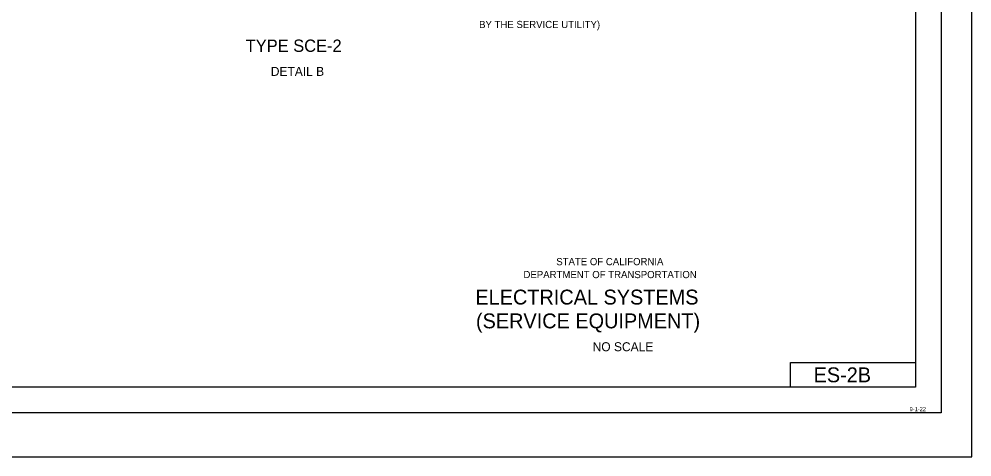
# Model space of a CAD drawing. Extents: x -894 to 866, y -472 to 714.
# Drawn here: x -64 to 866, y -472 to -46 of the extents above; entities that cross this region are included whole.
import ezdxf

# ---------------------------------------------------------------- set-up
doc = ezdxf.new("R2010")
doc.units = 0
for name, color, linetype in [('border_INSIDE-BORDER-anno', 7, 'Continuous'), ('border_PLOTTING-ELEMENTS', 7, 'Continuous'), ('border_rw_22x34_Cut_Lines', 7, 'Continuous'), ('border_SHEET', 7, 'Continuous'), ('border_WITHIN-BORDER-anno', 7, 'Continuous'), ('es_CELL-anno', 7, 'Continuous')]:
    doc.layers.add(name, color=color, linetype=linetype)

msp = doc.modelspace()

# ---------------------------------------------------------------- linework, layer by layer
at = {"layer": 'border_PLOTTING-ELEMENTS'}
for points in [[(-894.04, -472.44), (865.96, -472.44), (865.96, 713.56), (-894.04, 713.56)], [(-864.04, 670.56), (835.96, 670.56), (835.96, -429.44), (-864.04, -429.44)]]:
    msp.add_lwpolyline(points, close=True, dxfattribs=at)
at = {"layer": 'border_rw_22x34_Cut_Lines'}
msp.add_lwpolyline([(-864.04, 670.56), (835.96, 670.56), (835.96, -429.44), (-864.04, -429.44)], close=True, dxfattribs=at)
at = {"layer": 'border_SHEET'}
for p, q in [((810.96, 645.56), (810.96, -404.44)), ((688.93, -404.44), (688.93, -380.44)), ((688.93, -380.44), (810.93, -380.44)), ((810.96, -404.44), (-814.04, -404.44))]:
    msp.add_line(p, q, dxfattribs=at)

# ---------------------------------------------------------------- texts
at = {"layer": 'border_INSIDE-BORDER-anno'}
for s, height, p in [('STATE OF CALIFORNIA', 7, (460.46, -285.63)), ('DEPARTMENT OF TRANSPORTATION', 7, (428.47, -298.23)), ('ELECTRICAL SYSTEMS', 14.5, (381.54, -323.94)), ('(SERVICE EQUIPMENT)', 14.5, (382.11, -347.14)), ('NO SCALE', 8.75, (495.94, -369.44))]:
    msp.add_text(s, height=height, dxfattribs=at).set_placement(p)
at = {"layer": 'border_WITHIN-BORDER-anno'}
for s, height, p in [('ES-2B', 14.5, (711.48, -399.69)), ('9-1-22', 4, (805.15, -427.86))]:
    msp.add_text(s, height=height, dxfattribs=at).set_placement(p)
at = {"layer": 'es_CELL-anno'}
for s, height, p in [('BY THE SERVICE UTILITY)', 7, (385.18, -54.55)), ('TYPE SCE-2', 12, (157.47, -77.76)), ('DETAIL B', 8.75, (181.98, -101.15))]:
    msp.add_text(s, height=height, dxfattribs=at).set_placement(p)

doc.saveas('drawing.dxf')
